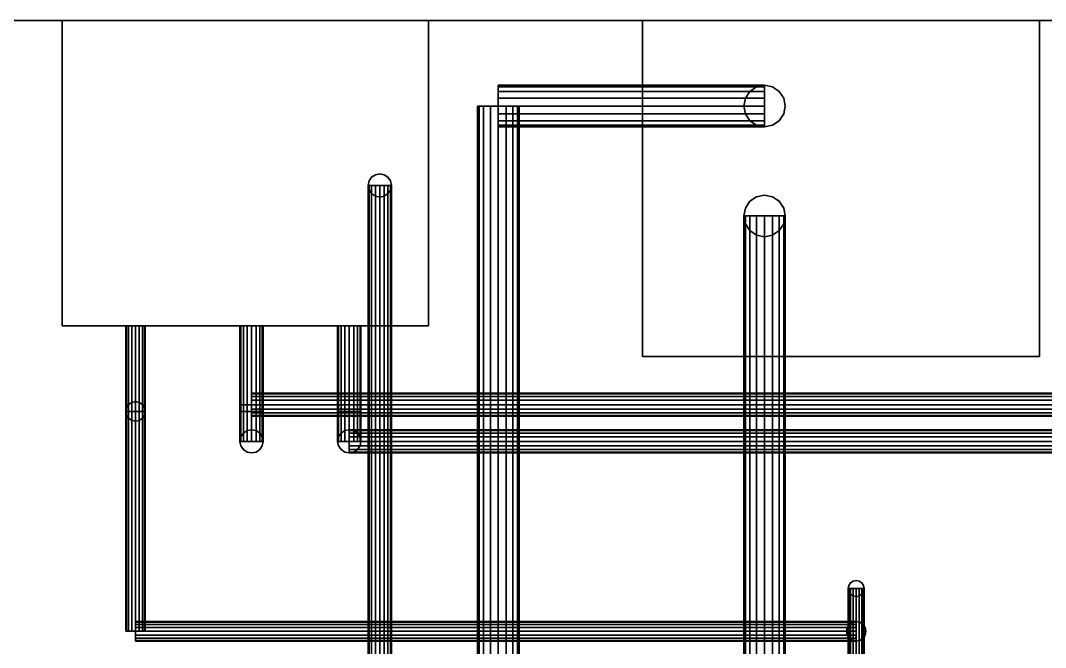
# Model space of a CAD drawing. Header units: millimetres. Extents: x 8500 to 19000, y -3980 to 3980.
# Drawn here: x 11632 to 13310, y 2954 to 3980 of the extents above; entities that cross this region are included whole.
import ezdxf

# ---------------------------------------------------------------- set-up
doc = ezdxf.new("R2010")
doc.units = ezdxf.units.MM
doc.layers.add('EQUIPMENT', color=7, linetype='Continuous')
doc.layers.add('FUEL', color=7, linetype='Continuous')

msp = doc.modelspace()

# ---------------------------------------------------------------- linework, layer by layer
at = {"layer": 'EQUIPMENT'}
for points in [[(8500, -3980, 880), (19000, -3980, 880), (19000, 3980, 880), (8500, 3980, 880)], [(8500, -3980, 900), (8500, 3980, 900), (19000, 3980, 900), (19000, -3980, 900)], [(8500, 3980, 880), (19000, 3980, 880), (19000, 3980, 900), (8500, 3980, 900)], [(11700, 3480, 900), (12300, 3480, 900), (12300, 3980, 900), (11700, 3980, 900)], [(11700, 3480, 2000), (11700, 3980, 2000), (12300, 3980, 2000), (12300, 3480, 2000)], [(11700, 3980, 900), (12300, 3980, 900), (12300, 3980, 2000), (11700, 3980, 2000)], [(11700, 3480, 900), (11700, 3980, 900), (11700, 3980, 2000), (11700, 3480, 2000)], [(12300, 3480, 900), (12300, 3480, 2000), (12300, 3980, 2000), (12300, 3980, 900)], [(12650, 3430, 900), (13300, 3430, 900), (13300, 3980, 900), (12650, 3980, 900)], [(12650, 3430, 1900), (12650, 3980, 1900), (13300, 3980, 1900), (13300, 3430, 1900)], [(12650, 3980, 900), (13300, 3980, 900), (13300, 3980, 1900), (12650, 3980, 1900)], [(12650, 3430, 900), (12650, 3980, 900), (12650, 3980, 1900), (12650, 3430, 1900)], [(13300, 3430, 900), (13300, 3430, 1900), (13300, 3980, 1900), (13300, 3980, 900)], [(11700, 3480, 900), (11700, 3480, 2000), (12300, 3480, 2000), (12300, 3480, 900)], [(12650, 3430, 900), (12650, 3430, 1900), (13300, 3430, 1900), (13300, 3430, 900)]]:
    msp.add_3dface(points, dxfattribs=at)
at = {"layer": 'FUEL'}
for points in [[(12850, 3874, 2700), (12850, 3871.4, 2713), (12414, 3871.4, 2713), (12414, 3874, 2700)], [(12850, 3871.4, 2687), (12850, 3874, 2700), (12414, 3874, 2700), (12414, 3871.4, 2687)], [(12850, 3871.4, 2713), (12850, 3864, 2724), (12414, 3864, 2724), (12414, 3871.4, 2713)], [(12850, 3864, 2676), (12850, 3871.4, 2687), (12414, 3871.4, 2687), (12414, 3864, 2676)], [(12850, 3864, 2724), (12850, 3853, 2731.4), (12414, 3853, 2731.4), (12414, 3864, 2724)], [(12850, 3853, 2668.6), (12850, 3864, 2676), (12414, 3864, 2676), (12414, 3853, 2668.6)], [(12826, 3864, 3400), (12818.6, 3853, 3400), (12818.6, 3853, 2700), (12826, 3864, 2700)], [(12837, 3871.4, 3400), (12826, 3864, 3400), (12826, 3864, 2700), (12837, 3871.4, 2700)], [(12850, 3874, 3400), (12837, 3871.4, 3400), (12837, 3871.4, 2700), (12850, 3874, 2700)], [(12863, 3871.4, 3400), (12850, 3874, 3400), (12850, 3874, 2700), (12863, 3871.4, 2700)], [(12874, 3864, 3400), (12863, 3871.4, 3400), (12863, 3871.4, 2700), (12874, 3864, 2700)], [(12881.4, 3853, 3400), (12874, 3864, 3400), (12874, 3864, 2700), (12881.4, 3853, 2700)], [(12850, 3853, 2731.4), (12850, 3840, 2734), (12414, 3840, 2734), (12414, 3853, 2731.4)], [(12850, 3840, 2666), (12850, 3853, 2668.6), (12414, 3853, 2668.6), (12414, 3840, 2666)], [(12818.6, 3853, 3400), (12816, 3840, 3400), (12816, 3840, 2700), (12818.6, 3853, 2700)], [(12884, 3840, 3400), (12881.4, 3853, 3400), (12881.4, 3853, 2700), (12884, 3840, 2700)], [(12382.6, 3840, 2713), (12380, 3840, 2700), (12380, -2250, 2700), (12382.6, -2250, 2713)], [(12380, 3840, 2700), (12382.6, 3840, 2687), (12382.6, -2250, 2687), (12380, -2250, 2700)], [(12390, 3840, 2724), (12382.6, 3840, 2713), (12382.6, -2250, 2713), (12390, -2250, 2724)], [(12382.6, 3840, 2687), (12390, 3840, 2676), (12390, -2250, 2676), (12382.6, -2250, 2687)], [(12401, 3840, 2731.4), (12390, 3840, 2724), (12390, -2250, 2724), (12401, -2250, 2731.4)], [(12390, 3840, 2676), (12401, 3840, 2668.6), (12401, -2250, 2668.6), (12390, -2250, 2676)], [(12414, 3840, 2734), (12401, 3840, 2731.4), (12401, -2250, 2731.4), (12414, -2250, 2734)], [(12401, 3840, 2668.6), (12414, 3840, 2666), (12414, -2250, 2666), (12401, -2250, 2668.6)], [(12850, 3840, 2734), (12850, 3827, 2731.4), (12414, 3827, 2731.4), (12414, 3840, 2734)], [(12850, 3827, 2668.6), (12850, 3840, 2666), (12414, 3840, 2666), (12414, 3827, 2668.6)], [(12427, 3840, 2731.4), (12414, 3840, 2734), (12414, -2250, 2734), (12427, -2250, 2731.4)], [(12414, 3840, 2666), (12427, 3840, 2668.6), (12427, -2250, 2668.6), (12414, -2250, 2666)], [(12850, 3827, 2731.4), (12850, 3816, 2724), (12414, 3816, 2724), (12414, 3827, 2731.4)], [(12850, 3816, 2676), (12850, 3827, 2668.6), (12414, 3827, 2668.6), (12414, 3816, 2676)], [(12438, 3840, 2724), (12427, 3840, 2731.4), (12427, -2250, 2731.4), (12438, -2250, 2724)], [(12427, 3840, 2668.6), (12438, 3840, 2676), (12438, -2250, 2676), (12427, -2250, 2668.6)], [(12445.4, 3840, 2713), (12438, 3840, 2724), (12438, -2250, 2724), (12445.4, -2250, 2713)], [(12438, 3840, 2676), (12445.4, 3840, 2687), (12445.4, -2250, 2687), (12438, -2250, 2676)], [(12448, 3840, 2700), (12445.4, 3840, 2713), (12445.4, -2250, 2713), (12448, -2250, 2700)], [(12445.4, 3840, 2687), (12448, 3840, 2700), (12448, -2250, 2700), (12445.4, -2250, 2687)], [(12816, 3840, 3400), (12818.6, 3827, 3400), (12818.6, 3827, 2700), (12816, 3840, 2700)], [(12818.6, 3827, 3400), (12826, 3816, 3400), (12826, 3816, 2700), (12818.6, 3827, 2700)], [(12874, 3816, 3400), (12881.4, 3827, 3400), (12881.4, 3827, 2700), (12874, 3816, 2700)], [(12881.4, 3827, 3400), (12884, 3840, 3400), (12884, 3840, 2700), (12881.4, 3827, 2700)], [(12850, 3816, 2724), (12850, 3808.6, 2713), (12414, 3808.6, 2713), (12414, 3816, 2724)], [(12850, 3808.6, 2687), (12850, 3816, 2676), (12414, 3816, 2676), (12414, 3808.6, 2687)], [(12826, 3816, 3400), (12837, 3808.6, 3400), (12837, 3808.6, 2700), (12826, 3816, 2700)], [(12863, 3808.6, 3400), (12874, 3816, 3400), (12874, 3816, 2700), (12863, 3808.6, 2700)], [(12850, 3808.6, 2713), (12850, 3806, 2700), (12414, 3806, 2700), (12414, 3808.6, 2713)], [(12850, 3806, 2700), (12850, 3808.6, 2687), (12414, 3808.6, 2687), (12414, 3806, 2700)], [(12837, 3808.6, 3400), (12850, 3806, 3400), (12850, 3806, 2700), (12837, 3808.6, 2700)], [(12850, 3806, 3400), (12863, 3808.6, 3400), (12863, 3808.6, 2700), (12850, 3806, 2700)], [(12212.7, 3727.6, 2000), (12206.6, 3723.4, 2000), (12206.6, 3723.4, 2140), (12212.7, 3727.6, 2140)], [(12212.7, 3727.6, 2140), (12206.6, 3723.4, 2140), (12206.6, 3723.4, 2681), (12212.7, 3727.6, 2681)], [(12220, 3729, 2000), (12212.7, 3727.6, 2000), (12212.7, 3727.6, 2140), (12220, 3729, 2140)], [(12220, 3729, 2140), (12212.7, 3727.6, 2140), (12212.7, 3727.6, 2681), (12220, 3729, 2681)], [(12227.3, 3727.6, 2000), (12220, 3729, 2000), (12220, 3729, 2140), (12227.3, 3727.6, 2140)], [(12227.3, 3727.6, 2140), (12220, 3729, 2140), (12220, 3729, 2681), (12227.3, 3727.6, 2681)], [(12233.4, 3723.4, 2000), (12227.3, 3727.6, 2000), (12227.3, 3727.6, 2140), (12233.4, 3723.4, 2140)], [(12233.4, 3723.4, 2140), (12227.3, 3727.6, 2140), (12227.3, 3727.6, 2681), (12233.4, 3723.4, 2681)], [(12202.4, 3717.3, 2000), (12201, 3710, 2000), (12201, 3710, 2140), (12202.4, 3717.3, 2140)], [(12202.4, 3717.3, 2140), (12201, 3710, 2140), (12201, 3710, 2681), (12202.4, 3717.3, 2681)], [(12201, 3710, 2000), (12202.4, 3702.7, 2000), (12202.4, 3702.7, 2140), (12201, 3710, 2140)], [(12201, 3710, 2140), (12202.4, 3702.7, 2140), (12202.4, 3702.7, 2681), (12201, 3710, 2681)], [(12202.4, 3710, 2688.3), (12201, 3710, 2681), (12201, -3170, 2681), (12202.4, -3170, 2688.3)], [(12201, 3710, 2681), (12202.4, 3710, 2673.7), (12202.4, -3170, 2673.7), (12201, -3170, 2681)], [(12206.6, 3723.4, 2000), (12202.4, 3717.3, 2000), (12202.4, 3717.3, 2140), (12206.6, 3723.4, 2140)], [(12206.6, 3723.4, 2140), (12202.4, 3717.3, 2140), (12202.4, 3717.3, 2681), (12206.6, 3723.4, 2681)], [(12206.6, 3710, 2694.4), (12202.4, 3710, 2688.3), (12202.4, -3170, 2688.3), (12206.6, -3170, 2694.4)], [(12202.4, 3710, 2673.7), (12206.6, 3710, 2667.6), (12206.6, -3170, 2667.6), (12202.4, -3170, 2673.7)], [(12212.7, 3710, 2698.6), (12206.6, 3710, 2694.4), (12206.6, -3170, 2694.4), (12212.7, -3170, 2698.6)], [(12206.6, 3710, 2667.6), (12212.7, 3710, 2663.4), (12212.7, -3170, 2663.4), (12206.6, -3170, 2667.6)], [(12220, 3710, 2700), (12212.7, 3710, 2698.6), (12212.7, -3170, 2698.6), (12220, -3170, 2700)], [(12212.7, 3710, 2663.4), (12220, 3710, 2662), (12220, -3170, 2662), (12212.7, -3170, 2663.4)], [(12227.3, 3710, 2698.6), (12220, 3710, 2700), (12220, -3170, 2700), (12227.3, -3170, 2698.6)], [(12220, 3710, 2662), (12227.3, 3710, 2663.4), (12227.3, -3170, 2663.4), (12220, -3170, 2662)], [(12233.4, 3710, 2694.4), (12227.3, 3710, 2698.6), (12227.3, -3170, 2698.6), (12233.4, -3170, 2694.4)], [(12227.3, 3710, 2663.4), (12233.4, 3710, 2667.6), (12233.4, -3170, 2667.6), (12227.3, -3170, 2663.4)], [(12237.6, 3717.3, 2000), (12233.4, 3723.4, 2000), (12233.4, 3723.4, 2140), (12237.6, 3717.3, 2140)], [(12237.6, 3717.3, 2140), (12233.4, 3723.4, 2140), (12233.4, 3723.4, 2681), (12237.6, 3717.3, 2681)], [(12237.6, 3710, 2688.3), (12233.4, 3710, 2694.4), (12233.4, -3170, 2694.4), (12237.6, -3170, 2688.3)], [(12233.4, 3710, 2667.6), (12237.6, 3710, 2673.7), (12237.6, -3170, 2673.7), (12233.4, -3170, 2667.6)], [(12239, 3710, 2000), (12237.6, 3717.3, 2000), (12237.6, 3717.3, 2140), (12239, 3710, 2140)], [(12239, 3710, 2140), (12237.6, 3717.3, 2140), (12237.6, 3717.3, 2681), (12239, 3710, 2681)], [(12237.6, 3702.7, 2000), (12239, 3710, 2000), (12239, 3710, 2140), (12237.6, 3702.7, 2140)], [(12237.6, 3702.7, 2140), (12239, 3710, 2140), (12239, 3710, 2681), (12237.6, 3702.7, 2681)], [(12239, 3710, 2681), (12237.6, 3710, 2688.3), (12237.6, -3170, 2688.3), (12239, -3170, 2681)], [(12237.6, 3710, 2673.7), (12239, 3710, 2681), (12239, -3170, 2681), (12237.6, -3170, 2673.7)], [(12202.4, 3702.7, 2000), (12206.6, 3696.6, 2000), (12206.6, 3696.6, 2140), (12202.4, 3702.7, 2140)], [(12202.4, 3702.7, 2140), (12206.6, 3696.6, 2140), (12206.6, 3696.6, 2681), (12202.4, 3702.7, 2681)], [(12206.6, 3696.6, 2000), (12212.7, 3692.4, 2000), (12212.7, 3692.4, 2140), (12206.6, 3696.6, 2140)], [(12206.6, 3696.6, 2140), (12212.7, 3692.4, 2140), (12212.7, 3692.4, 2681), (12206.6, 3696.6, 2681)], [(12212.7, 3692.4, 2000), (12220, 3691, 2000), (12220, 3691, 2140), (12212.7, 3692.4, 2140)], [(12212.7, 3692.4, 2140), (12220, 3691, 2140), (12220, 3691, 2681), (12212.7, 3692.4, 2681)], [(12220, 3691, 2000), (12227.3, 3692.4, 2000), (12227.3, 3692.4, 2140), (12220, 3691, 2140)], [(12220, 3691, 2140), (12227.3, 3692.4, 2140), (12227.3, 3692.4, 2681), (12220, 3691, 2681)], [(12227.3, 3692.4, 2000), (12233.4, 3696.6, 2000), (12233.4, 3696.6, 2140), (12227.3, 3692.4, 2140)], [(12227.3, 3692.4, 2140), (12233.4, 3696.6, 2140), (12233.4, 3696.6, 2681), (12227.3, 3692.4, 2681)], [(12233.4, 3696.6, 2000), (12237.6, 3702.7, 2000), (12237.6, 3702.7, 2140), (12233.4, 3696.6, 2140)], [(12233.4, 3696.6, 2140), (12237.6, 3702.7, 2140), (12237.6, 3702.7, 2681), (12233.4, 3696.6, 2681)], [(12850, 3694, 3400), (12837, 3691.4, 3400), (12837, 3691.4, 2700), (12850, 3694, 2700)], [(12863, 3691.4, 3400), (12850, 3694, 3400), (12850, 3694, 2700), (12863, 3691.4, 2700)], [(12826, 3684, 3400), (12818.6, 3673, 3400), (12818.6, 3673, 2700), (12826, 3684, 2700)], [(12837, 3691.4, 3400), (12826, 3684, 3400), (12826, 3684, 2700), (12837, 3691.4, 2700)], [(12874, 3684, 3400), (12863, 3691.4, 3400), (12863, 3691.4, 2700), (12874, 3684, 2700)], [(12881.4, 3673, 3400), (12874, 3684, 3400), (12874, 3684, 2700), (12881.4, 3673, 2700)], [(12818.6, 3673, 3400), (12816, 3660, 3400), (12816, 3660, 2700), (12818.6, 3673, 2700)], [(12816, 3660, 3400), (12818.6, 3647, 3400), (12818.6, 3647, 2700), (12816, 3660, 2700)], [(12818.6, 3660, 2713), (12816, 3660, 2700), (12816, 2424, 2700), (12818.6, 2424, 2713)], [(12816, 3660, 2700), (12818.6, 3660, 2687), (12818.6, 2424, 2687), (12816, 2424, 2700)], [(12826, 3660, 2724), (12818.6, 3660, 2713), (12818.6, 2424, 2713), (12826, 2424, 2724)], [(12818.6, 3660, 2687), (12826, 3660, 2676), (12826, 2424, 2676), (12818.6, 2424, 2687)], [(12837, 3660, 2731.4), (12826, 3660, 2724), (12826, 2424, 2724), (12837, 2424, 2731.4)], [(12826, 3660, 2676), (12837, 3660, 2668.6), (12837, 2424, 2668.6), (12826, 2424, 2676)], [(12850, 3660, 2734), (12837, 3660, 2731.4), (12837, 2424, 2731.4), (12850, 2424, 2734)], [(12837, 3660, 2668.6), (12850, 3660, 2666), (12850, 2424, 2666), (12837, 2424, 2668.6)], [(12863, 3660, 2731.4), (12850, 3660, 2734), (12850, 2424, 2734), (12863, 2424, 2731.4)], [(12850, 3660, 2666), (12863, 3660, 2668.6), (12863, 2424, 2668.6), (12850, 2424, 2666)], [(12874, 3660, 2724), (12863, 3660, 2731.4), (12863, 2424, 2731.4), (12874, 2424, 2724)], [(12863, 3660, 2668.6), (12874, 3660, 2676), (12874, 2424, 2676), (12863, 2424, 2668.6)], [(12881.4, 3660, 2713), (12874, 3660, 2724), (12874, 2424, 2724), (12881.4, 2424, 2713)], [(12874, 3660, 2676), (12881.4, 3660, 2687), (12881.4, 2424, 2687), (12874, 2424, 2676)], [(12884, 3660, 3400), (12881.4, 3673, 3400), (12881.4, 3673, 2700), (12884, 3660, 2700)], [(12881.4, 3647, 3400), (12884, 3660, 3400), (12884, 3660, 2700), (12881.4, 3647, 2700)], [(12884, 3660, 2700), (12881.4, 3660, 2713), (12881.4, 2424, 2713), (12884, 2424, 2700)], [(12881.4, 3660, 2687), (12884, 3660, 2700), (12884, 2424, 2700), (12881.4, 2424, 2687)], [(12818.6, 3647, 3400), (12826, 3636, 3400), (12826, 3636, 2700), (12818.6, 3647, 2700)], [(12874, 3636, 3400), (12881.4, 3647, 3400), (12881.4, 3647, 2700), (12874, 3636, 2700)], [(12826, 3636, 3400), (12837, 3628.6, 3400), (12837, 3628.6, 2700), (12826, 3636, 2700)], [(12837, 3628.6, 3400), (12850, 3626, 3400), (12850, 3626, 2700), (12837, 3628.6, 2700)], [(12850, 3626, 3400), (12863, 3628.6, 3400), (12863, 3628.6, 2700), (12850, 3626, 2700)], [(12863, 3628.6, 3400), (12874, 3636, 3400), (12874, 3636, 2700), (12863, 3628.6, 2700)], [(11805.2, 3480, 1206.1), (11804, 3480, 1200), (11804, 3340, 1200), (11805.2, 3340, 1206.1)], [(11804, 3480, 1200), (11805.2, 3480, 1193.9), (11805.2, 3340, 1193.9), (11804, 3340, 1200)], [(11808.7, 3480, 1211.3), (11805.2, 3480, 1206.1), (11805.2, 3340, 1206.1), (11808.7, 3340, 1211.3)], [(11805.2, 3480, 1193.9), (11808.7, 3480, 1188.7), (11808.7, 3340, 1188.7), (11805.2, 3340, 1193.9)], [(11813.9, 3480, 1214.8), (11808.7, 3480, 1211.3), (11808.7, 3340, 1211.3), (11813.9, 3340, 1214.8)], [(11808.7, 3480, 1188.7), (11813.9, 3480, 1185.2), (11813.9, 3340, 1185.2), (11808.7, 3340, 1188.7)], [(11820, 3480, 1216), (11813.9, 3480, 1214.8), (11813.9, 3340, 1214.8), (11820, 3340, 1216)], [(11813.9, 3480, 1185.2), (11820, 3480, 1184), (11820, 3340, 1184), (11813.9, 3340, 1185.2)], [(11826.1, 3480, 1214.8), (11820, 3480, 1216), (11820, 3340, 1216), (11826.1, 3340, 1214.8)], [(11820, 3480, 1184), (11826.1, 3480, 1185.2), (11826.1, 3340, 1185.2), (11820, 3340, 1184)], [(11831.3, 3480, 1211.3), (11826.1, 3480, 1214.8), (11826.1, 3340, 1214.8), (11831.3, 3340, 1211.3)], [(11826.1, 3480, 1185.2), (11831.3, 3480, 1188.7), (11831.3, 3340, 1188.7), (11826.1, 3340, 1185.2)], [(11834.8, 3480, 1206.1), (11831.3, 3480, 1211.3), (11831.3, 3340, 1211.3), (11834.8, 3340, 1206.1)], [(11831.3, 3480, 1188.7), (11834.8, 3480, 1193.9), (11834.8, 3340, 1193.9), (11831.3, 3340, 1188.7)], [(11836, 3480, 1200), (11834.8, 3480, 1206.1), (11834.8, 3340, 1206.1), (11836, 3340, 1200)], [(11834.8, 3480, 1193.9), (11836, 3480, 1200), (11836, 3340, 1200), (11834.8, 3340, 1193.9)], [(11992.4, 3340, 1707.3), (11991, 3340, 1700), (11991, 3480, 1700), (11992.4, 3480, 1707.3)], [(11991, 3340, 1700), (11992.4, 3340, 1692.7), (11992.4, 3480, 1692.7), (11991, 3480, 1700)], [(11996.6, 3340, 1713.4), (11992.4, 3340, 1707.3), (11992.4, 3480, 1707.3), (11996.6, 3480, 1713.4)], [(11992.4, 3340, 1692.7), (11996.6, 3340, 1686.6), (11996.6, 3480, 1686.6), (11992.4, 3480, 1692.7)], [(12002.7, 3340, 1717.6), (11996.6, 3340, 1713.4), (11996.6, 3480, 1713.4), (12002.7, 3480, 1717.6)], [(11996.6, 3340, 1686.6), (12002.7, 3340, 1682.4), (12002.7, 3480, 1682.4), (11996.6, 3480, 1686.6)], [(12010, 3340, 1719), (12002.7, 3340, 1717.6), (12002.7, 3480, 1717.6), (12010, 3480, 1719)], [(12002.7, 3340, 1682.4), (12010, 3340, 1681), (12010, 3480, 1681), (12002.7, 3480, 1682.4)], [(12017.3, 3340, 1717.6), (12010, 3340, 1719), (12010, 3480, 1719), (12017.3, 3480, 1717.6)], [(12010, 3340, 1681), (12017.3, 3340, 1682.4), (12017.3, 3480, 1682.4), (12010, 3480, 1681)], [(12023.4, 3340, 1713.4), (12017.3, 3340, 1717.6), (12017.3, 3480, 1717.6), (12023.4, 3480, 1713.4)], [(12017.3, 3340, 1682.4), (12023.4, 3340, 1686.6), (12023.4, 3480, 1686.6), (12017.3, 3480, 1682.4)], [(12027.6, 3340, 1707.3), (12023.4, 3340, 1713.4), (12023.4, 3480, 1713.4), (12027.6, 3480, 1707.3)], [(12023.4, 3340, 1686.6), (12027.6, 3340, 1692.7), (12027.6, 3480, 1692.7), (12023.4, 3480, 1686.6)], [(12029, 3340, 1700), (12027.6, 3340, 1707.3), (12027.6, 3480, 1707.3), (12029, 3480, 1700)], [(12027.6, 3340, 1692.7), (12029, 3340, 1700), (12029, 3480, 1700), (12027.6, 3480, 1692.7)], [(12152.4, 3340, 1707.3), (12151, 3340, 1700), (12151, 3480, 1700), (12152.4, 3480, 1707.3)], [(12151, 3340, 1700), (12152.4, 3340, 1692.7), (12152.4, 3480, 1692.7), (12151, 3480, 1700)], [(12156.6, 3340, 1713.4), (12152.4, 3340, 1707.3), (12152.4, 3480, 1707.3), (12156.6, 3480, 1713.4)], [(12152.4, 3340, 1692.7), (12156.6, 3340, 1686.6), (12156.6, 3480, 1686.6), (12152.4, 3480, 1692.7)], [(12162.7, 3340, 1717.6), (12156.6, 3340, 1713.4), (12156.6, 3480, 1713.4), (12162.7, 3480, 1717.6)], [(12156.6, 3340, 1686.6), (12162.7, 3340, 1682.4), (12162.7, 3480, 1682.4), (12156.6, 3480, 1686.6)], [(12170, 3340, 1719), (12162.7, 3340, 1717.6), (12162.7, 3480, 1717.6), (12170, 3480, 1719)], [(12162.7, 3340, 1682.4), (12170, 3340, 1681), (12170, 3480, 1681), (12162.7, 3480, 1682.4)], [(12177.3, 3340, 1717.6), (12170, 3340, 1719), (12170, 3480, 1719), (12177.3, 3480, 1717.6)], [(12170, 3340, 1681), (12177.3, 3340, 1682.4), (12177.3, 3480, 1682.4), (12170, 3480, 1681)], [(12183.4, 3340, 1713.4), (12177.3, 3340, 1717.6), (12177.3, 3480, 1717.6), (12183.4, 3480, 1713.4)], [(12177.3, 3340, 1682.4), (12183.4, 3340, 1686.6), (12183.4, 3480, 1686.6), (12177.3, 3480, 1682.4)], [(12187.6, 3340, 1707.3), (12183.4, 3340, 1713.4), (12183.4, 3480, 1713.4), (12187.6, 3480, 1707.3)], [(12183.4, 3340, 1686.6), (12187.6, 3340, 1692.7), (12187.6, 3480, 1692.7), (12183.4, 3480, 1686.6)], [(12189, 3340, 1700), (12187.6, 3340, 1707.3), (12187.6, 3480, 1707.3), (12189, 3480, 1700)], [(12187.6, 3340, 1692.7), (12189, 3340, 1700), (12189, 3480, 1700), (12187.6, 3480, 1692.7)], [(13971, 3370, 2481), (13971, 3368.6, 2488.3), (12010, 3368.6, 2488.3), (12010, 3370, 2481)], [(13971, 3368.6, 2473.7), (13971, 3370, 2481), (12010, 3370, 2481), (12010, 3368.6, 2473.7)], [(13971, 3368.6, 2488.3), (13971, 3364.4, 2494.4), (12010, 3364.4, 2494.4), (12010, 3368.6, 2488.3)], [(13971, 3364.4, 2467.6), (13971, 3368.6, 2473.7), (12010, 3368.6, 2473.7), (12010, 3364.4, 2467.6)], [(13971, 3364.4, 2494.4), (13971, 3358.3, 2498.6), (12010, 3358.3, 2498.6), (12010, 3364.4, 2494.4)], [(13971, 3358.3, 2463.4), (13971, 3364.4, 2467.6), (12010, 3364.4, 2467.6), (12010, 3358.3, 2463.4)], [(13971, 3358.3, 2498.6), (13971, 3351, 2500), (12010, 3351, 2500), (12010, 3358.3, 2498.6)], [(13971, 3351, 2462), (13971, 3358.3, 2463.4), (12010, 3358.3, 2463.4), (12010, 3351, 2462)], [(11805.2, 3346.1, 1200), (11804, 3340, 1200), (11804, 3340, 1100), (11805.2, 3346.1, 1100)], [(11804, 3340, 1200), (11805.2, 3333.9, 1200), (11805.2, 3333.9, 1100), (11804, 3340, 1100)], [(11805.2, 3340, 1106.1), (11804, 3340, 1100), (11804, 2980, 1100), (11805.2, 2980, 1106.1)], [(11804, 3340, 1100), (11805.2, 3340, 1093.9), (11805.2, 2980, 1093.9), (11804, 2980, 1100)], [(11808.7, 3351.3, 1200), (11805.2, 3346.1, 1200), (11805.2, 3346.1, 1100), (11808.7, 3351.3, 1100)], [(11808.7, 3340, 1111.3), (11805.2, 3340, 1106.1), (11805.2, 2980, 1106.1), (11808.7, 2980, 1111.3)], [(11805.2, 3340, 1093.9), (11808.7, 3340, 1088.7), (11808.7, 2980, 1088.7), (11805.2, 2980, 1093.9)], [(11813.9, 3354.8, 1200), (11808.7, 3351.3, 1200), (11808.7, 3351.3, 1100), (11813.9, 3354.8, 1100)], [(11813.9, 3340, 1114.8), (11808.7, 3340, 1111.3), (11808.7, 2980, 1111.3), (11813.9, 2980, 1114.8)], [(11808.7, 3340, 1088.7), (11813.9, 3340, 1085.2), (11813.9, 2980, 1085.2), (11808.7, 2980, 1088.7)], [(11820, 3356, 1200), (11813.9, 3354.8, 1200), (11813.9, 3354.8, 1100), (11820, 3356, 1100)], [(11820, 3340, 1116), (11813.9, 3340, 1114.8), (11813.9, 2980, 1114.8), (11820, 2980, 1116)], [(11813.9, 3340, 1085.2), (11820, 3340, 1084), (11820, 2980, 1084), (11813.9, 2980, 1085.2)], [(11826.1, 3354.8, 1200), (11820, 3356, 1200), (11820, 3356, 1100), (11826.1, 3354.8, 1100)], [(11826.1, 3340, 1114.8), (11820, 3340, 1116), (11820, 2980, 1116), (11826.1, 2980, 1114.8)], [(11820, 3340, 1084), (11826.1, 3340, 1085.2), (11826.1, 2980, 1085.2), (11820, 2980, 1084)], [(11831.3, 3351.3, 1200), (11826.1, 3354.8, 1200), (11826.1, 3354.8, 1100), (11831.3, 3351.3, 1100)], [(11831.3, 3340, 1111.3), (11826.1, 3340, 1114.8), (11826.1, 2980, 1114.8), (11831.3, 2980, 1111.3)], [(11826.1, 3340, 1085.2), (11831.3, 3340, 1088.7), (11831.3, 2980, 1088.7), (11826.1, 2980, 1085.2)], [(11834.8, 3346.1, 1200), (11831.3, 3351.3, 1200), (11831.3, 3351.3, 1100), (11834.8, 3346.1, 1100)], [(11834.8, 3340, 1106.1), (11831.3, 3340, 1111.3), (11831.3, 2980, 1111.3), (11834.8, 2980, 1106.1)], [(11831.3, 3340, 1088.7), (11834.8, 3340, 1093.9), (11834.8, 2980, 1093.9), (11831.3, 2980, 1088.7)], [(11836, 3340, 1200), (11834.8, 3346.1, 1200), (11834.8, 3346.1, 1100), (11836, 3340, 1100)], [(11834.8, 3333.9, 1200), (11836, 3340, 1200), (11836, 3340, 1100), (11834.8, 3333.9, 1100)], [(11836, 3340, 1100), (11834.8, 3340, 1106.1), (11834.8, 2980, 1106.1), (11836, 2980, 1100)], [(11834.8, 3340, 1093.9), (11836, 3340, 1100), (11836, 2980, 1100), (11834.8, 2980, 1093.9)], [(11992.4, 3351, 2488.3), (11991, 3351, 2481), (11991, 3291, 2481), (11992.4, 3291, 2488.3)], [(11991, 3351, 2481), (11992.4, 3351, 2473.7), (11992.4, 3291, 2473.7), (11991, 3291, 2481)], [(11992.4, 3291, 1707.3), (11991, 3291, 1700), (11991, 3340, 1700), (11992.4, 3340, 1707.3)], [(11991, 3291, 1700), (11992.4, 3291, 1692.7), (11992.4, 3340, 1692.7), (11991, 3340, 1700)], [(11996.6, 3351, 2494.4), (11992.4, 3351, 2488.3), (11992.4, 3291, 2488.3), (11996.6, 3291, 2494.4)], [(11992.4, 3351, 2473.7), (11996.6, 3351, 2467.6), (11996.6, 3291, 2467.6), (11992.4, 3291, 2473.7)], [(11996.6, 3291, 1713.4), (11992.4, 3291, 1707.3), (11992.4, 3340, 1707.3), (11996.6, 3340, 1713.4)], [(11992.4, 3291, 1692.7), (11996.6, 3291, 1686.6), (11996.6, 3340, 1686.6), (11992.4, 3340, 1692.7)], [(12002.7, 3351, 2498.6), (11996.6, 3351, 2494.4), (11996.6, 3291, 2494.4), (12002.7, 3291, 2498.6)], [(11996.6, 3351, 2467.6), (12002.7, 3351, 2463.4), (12002.7, 3291, 2463.4), (11996.6, 3291, 2467.6)], [(12002.7, 3291, 1717.6), (11996.6, 3291, 1713.4), (11996.6, 3340, 1713.4), (12002.7, 3340, 1717.6)], [(11996.6, 3291, 1686.6), (12002.7, 3291, 1682.4), (12002.7, 3340, 1682.4), (11996.6, 3340, 1686.6)], [(12010, 3351, 2500), (12002.7, 3351, 2498.6), (12002.7, 3291, 2498.6), (12010, 3291, 2500)], [(12002.7, 3351, 2463.4), (12010, 3351, 2462), (12010, 3291, 2462), (12002.7, 3291, 2463.4)], [(12010, 3291, 1719), (12002.7, 3291, 1717.6), (12002.7, 3340, 1717.6), (12010, 3340, 1719)], [(12002.7, 3291, 1682.4), (12010, 3291, 1681), (12010, 3340, 1681), (12002.7, 3340, 1682.4)], [(13971, 3351, 2500), (13971, 3343.7, 2498.6), (12010, 3343.7, 2498.6), (12010, 3351, 2500)], [(13971, 3343.7, 2463.4), (13971, 3351, 2462), (12010, 3351, 2462), (12010, 3343.7, 2463.4)], [(12017.3, 3351, 2498.6), (12010, 3351, 2500), (12010, 3291, 2500), (12017.3, 3291, 2498.6)], [(12010, 3351, 2462), (12017.3, 3351, 2463.4), (12017.3, 3291, 2463.4), (12010, 3291, 2462)], [(13971, 3343.7, 2498.6), (13971, 3337.6, 2494.4), (12010, 3337.6, 2494.4), (12010, 3343.7, 2498.6)], [(13971, 3337.6, 2467.6), (13971, 3343.7, 2463.4), (12010, 3343.7, 2463.4), (12010, 3337.6, 2467.6)], [(12017.3, 3291, 1717.6), (12010, 3291, 1719), (12010, 3340, 1719), (12017.3, 3340, 1717.6)], [(12010, 3291, 1681), (12017.3, 3291, 1682.4), (12017.3, 3340, 1682.4), (12010, 3340, 1681)], [(12023.4, 3351, 2494.4), (12017.3, 3351, 2498.6), (12017.3, 3291, 2498.6), (12023.4, 3291, 2494.4)], [(12017.3, 3351, 2463.4), (12023.4, 3351, 2467.6), (12023.4, 3291, 2467.6), (12017.3, 3291, 2463.4)], [(12023.4, 3291, 1713.4), (12017.3, 3291, 1717.6), (12017.3, 3340, 1717.6), (12023.4, 3340, 1713.4)], [(12017.3, 3291, 1682.4), (12023.4, 3291, 1686.6), (12023.4, 3340, 1686.6), (12017.3, 3340, 1682.4)], [(12027.6, 3351, 2488.3), (12023.4, 3351, 2494.4), (12023.4, 3291, 2494.4), (12027.6, 3291, 2488.3)], [(12023.4, 3351, 2467.6), (12027.6, 3351, 2473.7), (12027.6, 3291, 2473.7), (12023.4, 3291, 2467.6)], [(12027.6, 3291, 1707.3), (12023.4, 3291, 1713.4), (12023.4, 3340, 1713.4), (12027.6, 3340, 1707.3)], [(12023.4, 3291, 1686.6), (12027.6, 3291, 1692.7), (12027.6, 3340, 1692.7), (12023.4, 3340, 1686.6)], [(12029, 3351, 2481), (12027.6, 3351, 2488.3), (12027.6, 3291, 2488.3), (12029, 3291, 2481)], [(12027.6, 3351, 2473.7), (12029, 3351, 2481), (12029, 3291, 2481), (12027.6, 3291, 2473.7)], [(12029, 3291, 1700), (12027.6, 3291, 1707.3), (12027.6, 3340, 1707.3), (12029, 3340, 1700)], [(12027.6, 3291, 1692.7), (12029, 3291, 1700), (12029, 3340, 1700), (12027.6, 3340, 1692.7)], [(12152.4, 3291, 1707.3), (12151, 3291, 1700), (12151, 3340, 1700), (12152.4, 3340, 1707.3)], [(12151, 3291, 1700), (12152.4, 3291, 1692.7), (12152.4, 3340, 1692.7), (12151, 3340, 1700)], [(12156.6, 3291, 1713.4), (12152.4, 3291, 1707.3), (12152.4, 3340, 1707.3), (12156.6, 3340, 1713.4)], [(12152.4, 3291, 1692.7), (12156.6, 3291, 1686.6), (12156.6, 3340, 1686.6), (12152.4, 3340, 1692.7)], [(12162.7, 3291, 1717.6), (12156.6, 3291, 1713.4), (12156.6, 3340, 1713.4), (12162.7, 3340, 1717.6)], [(12156.6, 3291, 1686.6), (12162.7, 3291, 1682.4), (12162.7, 3340, 1682.4), (12156.6, 3340, 1686.6)], [(12170, 3291, 1719), (12162.7, 3291, 1717.6), (12162.7, 3340, 1717.6), (12170, 3340, 1719)], [(12162.7, 3291, 1682.4), (12170, 3291, 1681), (12170, 3340, 1681), (12162.7, 3340, 1682.4)], [(12177.3, 3291, 1717.6), (12170, 3291, 1719), (12170, 3340, 1719), (12177.3, 3340, 1717.6)], [(12170, 3291, 1681), (12177.3, 3291, 1682.4), (12177.3, 3340, 1682.4), (12170, 3340, 1681)], [(12183.4, 3291, 1713.4), (12177.3, 3291, 1717.6), (12177.3, 3340, 1717.6), (12183.4, 3340, 1713.4)], [(12177.3, 3291, 1682.4), (12183.4, 3291, 1686.6), (12183.4, 3340, 1686.6), (12177.3, 3340, 1682.4)], [(12187.6, 3291, 1707.3), (12183.4, 3291, 1713.4), (12183.4, 3340, 1713.4), (12187.6, 3340, 1707.3)], [(12183.4, 3291, 1686.6), (12187.6, 3291, 1692.7), (12187.6, 3340, 1692.7), (12183.4, 3340, 1686.6)], [(12189, 3291, 1700), (12187.6, 3291, 1707.3), (12187.6, 3340, 1707.3), (12189, 3340, 1700)], [(12187.6, 3291, 1692.7), (12189, 3291, 1700), (12189, 3340, 1700), (12187.6, 3340, 1692.7)], [(11805.2, 3333.9, 1200), (11808.7, 3328.7, 1200), (11808.7, 3328.7, 1100), (11805.2, 3333.9, 1100)], [(11808.7, 3328.7, 1200), (11813.9, 3325.2, 1200), (11813.9, 3325.2, 1100), (11808.7, 3328.7, 1100)], [(11813.9, 3325.2, 1200), (11820, 3324, 1200), (11820, 3324, 1100), (11813.9, 3325.2, 1100)], [(11820, 3324, 1200), (11826.1, 3325.2, 1200), (11826.1, 3325.2, 1100), (11820, 3324, 1100)], [(11826.1, 3325.2, 1200), (11831.3, 3328.7, 1200), (11831.3, 3328.7, 1100), (11826.1, 3325.2, 1100)], [(11831.3, 3328.7, 1200), (11834.8, 3333.9, 1200), (11834.8, 3333.9, 1100), (11831.3, 3328.7, 1100)], [(13971, 3337.6, 2494.4), (13971, 3333.4, 2488.3), (12010, 3333.4, 2488.3), (12010, 3337.6, 2494.4)], [(13971, 3333.4, 2473.7), (13971, 3337.6, 2467.6), (12010, 3337.6, 2467.6), (12010, 3333.4, 2473.7)], [(13971, 3333.4, 2488.3), (13971, 3332, 2481), (12010, 3332, 2481), (12010, 3333.4, 2488.3)], [(13971, 3332, 2481), (13971, 3333.4, 2473.7), (12010, 3333.4, 2473.7), (12010, 3332, 2481)], [(12002.7, 3308.6, 2481), (11996.6, 3304.4, 2481), (11996.6, 3304.4, 1700), (12002.7, 3308.6, 1700)], [(12010, 3310, 2481), (12002.7, 3308.6, 2481), (12002.7, 3308.6, 1700), (12010, 3310, 1700)], [(12017.3, 3308.6, 2481), (12010, 3310, 2481), (12010, 3310, 1700), (12017.3, 3308.6, 1700)], [(12023.4, 3304.4, 2481), (12017.3, 3308.6, 2481), (12017.3, 3308.6, 1700), (12023.4, 3304.4, 1700)], [(12162.7, 3308.6, 2531), (12156.6, 3304.4, 2531), (12156.6, 3304.4, 1700), (12162.7, 3308.6, 1700)], [(12170, 3310, 2531), (12162.7, 3308.6, 2531), (12162.7, 3308.6, 1700), (12170, 3310, 1700)], [(13971, 3310, 2531), (13971, 3308.6, 2538.3), (12170, 3308.6, 2538.3), (12170, 3310, 2531)], [(13971, 3308.6, 2523.7), (13971, 3310, 2531), (12170, 3310, 2531), (12170, 3308.6, 2523.7)], [(12177.3, 3308.6, 2531), (12170, 3310, 2531), (12170, 3310, 1700), (12177.3, 3308.6, 1700)], [(13971, 3308.6, 2538.3), (13971, 3304.4, 2544.4), (12170, 3304.4, 2544.4), (12170, 3308.6, 2538.3)], [(13971, 3304.4, 2517.6), (13971, 3308.6, 2523.7), (12170, 3308.6, 2523.7), (12170, 3304.4, 2517.6)], [(12183.4, 3304.4, 2531), (12177.3, 3308.6, 2531), (12177.3, 3308.6, 1700), (12183.4, 3304.4, 1700)], [(11992.4, 3298.3, 2481), (11991, 3291, 2481), (11991, 3291, 1700), (11992.4, 3298.3, 1700)], [(11991, 3291, 2481), (11992.4, 3283.7, 2481), (11992.4, 3283.7, 1700), (11991, 3291, 1700)], [(11996.6, 3304.4, 2481), (11992.4, 3298.3, 2481), (11992.4, 3298.3, 1700), (11996.6, 3304.4, 1700)], [(12027.6, 3298.3, 2481), (12023.4, 3304.4, 2481), (12023.4, 3304.4, 1700), (12027.6, 3298.3, 1700)], [(12029, 3291, 2481), (12027.6, 3298.3, 2481), (12027.6, 3298.3, 1700), (12029, 3291, 1700)], [(12027.6, 3283.7, 2481), (12029, 3291, 2481), (12029, 3291, 1700), (12027.6, 3283.7, 1700)], [(12152.4, 3298.3, 2531), (12151, 3291, 2531), (12151, 3291, 1700), (12152.4, 3298.3, 1700)], [(12151, 3291, 2531), (12152.4, 3283.7, 2531), (12152.4, 3283.7, 1700), (12151, 3291, 1700)], [(12156.6, 3304.4, 2531), (12152.4, 3298.3, 2531), (12152.4, 3298.3, 1700), (12156.6, 3304.4, 1700)], [(13971, 3304.4, 2544.4), (13971, 3298.3, 2548.6), (12170, 3298.3, 2548.6), (12170, 3304.4, 2544.4)], [(13971, 3298.3, 2513.4), (13971, 3304.4, 2517.6), (12170, 3304.4, 2517.6), (12170, 3298.3, 2513.4)], [(13971, 3298.3, 2548.6), (13971, 3291, 2550), (12170, 3291, 2550), (12170, 3298.3, 2548.6)], [(13971, 3291, 2512), (13971, 3298.3, 2513.4), (12170, 3298.3, 2513.4), (12170, 3291, 2512)], [(13971, 3291, 2550), (13971, 3283.7, 2548.6), (12170, 3283.7, 2548.6), (12170, 3291, 2550)], [(13971, 3283.7, 2513.4), (13971, 3291, 2512), (12170, 3291, 2512), (12170, 3283.7, 2513.4)], [(12187.6, 3298.3, 2531), (12183.4, 3304.4, 2531), (12183.4, 3304.4, 1700), (12187.6, 3298.3, 1700)], [(12189, 3291, 2531), (12187.6, 3298.3, 2531), (12187.6, 3298.3, 1700), (12189, 3291, 1700)], [(12187.6, 3283.7, 2531), (12189, 3291, 2531), (12189, 3291, 1700), (12187.6, 3283.7, 1700)], [(11992.4, 3283.7, 2481), (11996.6, 3277.6, 2481), (11996.6, 3277.6, 1700), (11992.4, 3283.7, 1700)], [(11996.6, 3277.6, 2481), (12002.7, 3273.4, 2481), (12002.7, 3273.4, 1700), (11996.6, 3277.6, 1700)], [(12002.7, 3273.4, 2481), (12010, 3272, 2481), (12010, 3272, 1700), (12002.7, 3273.4, 1700)], [(12010, 3272, 2481), (12017.3, 3273.4, 2481), (12017.3, 3273.4, 1700), (12010, 3272, 1700)], [(12017.3, 3273.4, 2481), (12023.4, 3277.6, 2481), (12023.4, 3277.6, 1700), (12017.3, 3273.4, 1700)], [(12023.4, 3277.6, 2481), (12027.6, 3283.7, 2481), (12027.6, 3283.7, 1700), (12023.4, 3277.6, 1700)], [(12152.4, 3283.7, 2531), (12156.6, 3277.6, 2531), (12156.6, 3277.6, 1700), (12152.4, 3283.7, 1700)], [(12156.6, 3277.6, 2531), (12162.7, 3273.4, 2531), (12162.7, 3273.4, 1700), (12156.6, 3277.6, 1700)], [(12162.7, 3273.4, 2531), (12170, 3272, 2531), (12170, 3272, 1700), (12162.7, 3273.4, 1700)], [(13971, 3283.7, 2548.6), (13971, 3277.6, 2544.4), (12170, 3277.6, 2544.4), (12170, 3283.7, 2548.6)], [(13971, 3277.6, 2517.6), (13971, 3283.7, 2513.4), (12170, 3283.7, 2513.4), (12170, 3277.6, 2517.6)], [(13971, 3277.6, 2544.4), (13971, 3273.4, 2538.3), (12170, 3273.4, 2538.3), (12170, 3277.6, 2544.4)], [(13971, 3273.4, 2523.7), (13971, 3277.6, 2517.6), (12170, 3277.6, 2517.6), (12170, 3273.4, 2523.7)], [(13971, 3273.4, 2538.3), (13971, 3272, 2531), (12170, 3272, 2531), (12170, 3273.4, 2538.3)], [(13971, 3272, 2531), (13971, 3273.4, 2523.7), (12170, 3273.4, 2523.7), (12170, 3272, 2531)], [(12170, 3272, 2531), (12177.3, 3273.4, 2531), (12177.3, 3273.4, 1700), (12170, 3272, 1700)], [(12177.3, 3273.4, 2531), (12183.4, 3277.6, 2531), (12183.4, 3277.6, 1700), (12177.3, 3273.4, 1700)], [(12183.4, 3277.6, 2531), (12187.6, 3283.7, 2531), (12187.6, 3283.7, 1700), (12183.4, 3277.6, 1700)], [(12988, 3055, 2700), (12987, 3050, 2700), (12987, 3050, 2520), (12988, 3055, 2520)], [(12988, 3055, 2520), (12987, 3050, 2520), (12987, 3050, 2400), (12988, 3055, 2400)], [(12990.8, 3059.2, 2700), (12988, 3055, 2700), (12988, 3055, 2520), (12990.8, 3059.2, 2520)], [(12990.8, 3059.2, 2520), (12988, 3055, 2520), (12988, 3055, 2400), (12990.8, 3059.2, 2400)], [(12995, 3062, 2700), (12990.8, 3059.2, 2700), (12990.8, 3059.2, 2520), (12995, 3062, 2520)], [(12995, 3062, 2520), (12990.8, 3059.2, 2520), (12990.8, 3059.2, 2400), (12995, 3062, 2400)], [(13000, 3063, 2700), (12995, 3062, 2700), (12995, 3062, 2520), (13000, 3063, 2520)], [(13000, 3063, 2520), (12995, 3062, 2520), (12995, 3062, 2400), (13000, 3063, 2400)], [(13005, 3062, 2700), (13000, 3063, 2700), (13000, 3063, 2520), (13005, 3062, 2520)], [(13005, 3062, 2520), (13000, 3063, 2520), (13000, 3063, 2400), (13005, 3062, 2400)], [(13009.2, 3059.2, 2700), (13005, 3062, 2700), (13005, 3062, 2520), (13009.2, 3059.2, 2520)], [(13009.2, 3059.2, 2520), (13005, 3062, 2520), (13005, 3062, 2400), (13009.2, 3059.2, 2400)], [(13012, 3055, 2700), (13009.2, 3059.2, 2700), (13009.2, 3059.2, 2520), (13012, 3055, 2520)], [(13012, 3055, 2520), (13009.2, 3059.2, 2520), (13009.2, 3059.2, 2400), (13012, 3055, 2400)], [(13013, 3050, 2700), (13012, 3055, 2700), (13012, 3055, 2520), (13013, 3050, 2520)], [(13013, 3050, 2520), (13012, 3055, 2520), (13012, 3055, 2400), (13013, 3050, 2400)], [(12988, -655, 2705), (12987, -655, 2700), (12987, 3050, 2700), (12988, 3050, 2705)], [(12987, -655, 2700), (12988, -655, 2695), (12988, 3050, 2695), (12987, 3050, 2700)], [(12987, 3050, 2700), (12988, 3045, 2700), (12988, 3045, 2520), (12987, 3050, 2520)], [(12987, 3050, 2520), (12988, 3045, 2520), (12988, 3045, 2400), (12987, 3050, 2400)], [(12990.8, -655, 2709.2), (12988, -655, 2705), (12988, 3050, 2705), (12990.8, 3050, 2709.2)], [(12988, -655, 2695), (12990.8, -655, 2690.8), (12990.8, 3050, 2690.8), (12988, 3050, 2695)], [(12988, 3045, 2700), (12990.8, 3040.8, 2700), (12990.8, 3040.8, 2520), (12988, 3045, 2520)], [(12988, 3045, 2520), (12990.8, 3040.8, 2520), (12990.8, 3040.8, 2400), (12988, 3045, 2400)], [(12995, -655, 2712), (12990.8, -655, 2709.2), (12990.8, 3050, 2709.2), (12995, 3050, 2712)], [(12990.8, -655, 2690.8), (12995, -655, 2688), (12995, 3050, 2688), (12990.8, 3050, 2690.8)], [(12990.8, 3040.8, 2700), (12995, 3038, 2700), (12995, 3038, 2520), (12990.8, 3040.8, 2520)], [(12990.8, 3040.8, 2520), (12995, 3038, 2520), (12995, 3038, 2400), (12990.8, 3040.8, 2400)], [(13000, -655, 2713), (12995, -655, 2712), (12995, 3050, 2712), (13000, 3050, 2713)], [(12995, -655, 2688), (13000, -655, 2687), (13000, 3050, 2687), (12995, 3050, 2688)], [(12995, 3038, 2700), (13000, 3037, 2700), (13000, 3037, 2520), (12995, 3038, 2520)], [(12995, 3038, 2520), (13000, 3037, 2520), (13000, 3037, 2400), (12995, 3038, 2400)], [(13005, -655, 2712), (13000, -655, 2713), (13000, 3050, 2713), (13005, 3050, 2712)], [(13000, -655, 2687), (13005, -655, 2688), (13005, 3050, 2688), (13000, 3050, 2687)], [(13000, 3037, 2700), (13005, 3038, 2700), (13005, 3038, 2520), (13000, 3037, 2520)], [(13000, 3037, 2520), (13005, 3038, 2520), (13005, 3038, 2400), (13000, 3037, 2400)], [(13009.2, -655, 2709.2), (13005, -655, 2712), (13005, 3050, 2712), (13009.2, 3050, 2709.2)], [(13005, -655, 2688), (13009.2, -655, 2690.8), (13009.2, 3050, 2690.8), (13005, 3050, 2688)], [(13005, 3038, 2700), (13009.2, 3040.8, 2700), (13009.2, 3040.8, 2520), (13005, 3038, 2520)], [(13005, 3038, 2520), (13009.2, 3040.8, 2520), (13009.2, 3040.8, 2400), (13005, 3038, 2400)], [(13012, -655, 2705), (13009.2, -655, 2709.2), (13009.2, 3050, 2709.2), (13012, 3050, 2705)], [(13009.2, -655, 2690.8), (13012, -655, 2695), (13012, 3050, 2695), (13009.2, 3050, 2690.8)], [(13009.2, 3040.8, 2700), (13012, 3045, 2700), (13012, 3045, 2520), (13009.2, 3040.8, 2520)], [(13009.2, 3040.8, 2520), (13012, 3045, 2520), (13012, 3045, 2400), (13009.2, 3040.8, 2400)], [(13013, -655, 2700), (13012, -655, 2705), (13012, 3050, 2705), (13013, 3050, 2700)], [(13012, -655, 2695), (13013, -655, 2700), (13013, 3050, 2700), (13012, 3050, 2695)], [(13012, 3045, 2700), (13013, 3050, 2700), (13013, 3050, 2520), (13012, 3045, 2520)], [(13012, 3045, 2520), (13013, 3050, 2520), (13013, 3050, 2400), (13012, 3045, 2400)], [(11820, 2996, 1100), (11820, 2994.8, 1106.1), (13000, 2994.8, 1106.1), (13000, 2996, 1100)], [(11820, 2994.8, 1093.9), (11820, 2996, 1100), (13000, 2996, 1100), (13000, 2994.8, 1093.9)], [(11820, 2994.8, 1106.1), (11820, 2991.3, 1111.3), (13000, 2991.3, 1111.3), (13000, 2994.8, 1106.1)], [(11820, 2991.3, 1088.7), (11820, 2994.8, 1093.9), (13000, 2994.8, 1093.9), (13000, 2991.3, 1088.7)], [(11820, 2991.3, 1111.3), (11820, 2986.1, 1114.8), (13000, 2986.1, 1114.8), (13000, 2991.3, 1111.3)], [(11820, 2986.1, 1085.2), (11820, 2991.3, 1088.7), (13000, 2991.3, 1088.7), (13000, 2986.1, 1085.2)], [(12988.7, 2991.3, 1100), (12985.2, 2986.1, 1100), (12985.2, 2986.1, 680), (12988.7, 2991.3, 680)], [(12993.9, 2994.8, 1100), (12988.7, 2991.3, 1100), (12988.7, 2991.3, 680), (12993.9, 2994.8, 680)], [(13000, 2996, 1100), (12993.9, 2994.8, 1100), (12993.9, 2994.8, 680), (13000, 2996, 680)], [(13006.1, 2994.8, 1100), (13000, 2996, 1100), (13000, 2996, 680), (13006.1, 2994.8, 680)], [(13011.3, 2991.3, 1100), (13006.1, 2994.8, 1100), (13006.1, 2994.8, 680), (13011.3, 2991.3, 680)], [(13014.8, 2986.1, 1100), (13011.3, 2991.3, 1100), (13011.3, 2991.3, 680), (13014.8, 2986.1, 680)], [(11820, 2986.1, 1114.8), (11820, 2980, 1116), (13000, 2980, 1116), (13000, 2986.1, 1114.8)], [(11820, 2980, 1084), (11820, 2986.1, 1085.2), (13000, 2986.1, 1085.2), (13000, 2980, 1084)], [(11820, 2980, 1116), (11820, 2973.9, 1114.8), (13000, 2973.9, 1114.8), (13000, 2980, 1116)], [(11820, 2973.9, 1085.2), (11820, 2980, 1084), (13000, 2980, 1084), (13000, 2973.9, 1085.2)], [(11820, 2973.9, 1114.8), (11820, 2968.7, 1111.3), (13000, 2968.7, 1111.3), (13000, 2973.9, 1114.8)], [(11820, 2968.7, 1088.7), (11820, 2973.9, 1085.2), (13000, 2973.9, 1085.2), (13000, 2968.7, 1088.7)], [(12985.2, 2986.1, 1100), (12984, 2980, 1100), (12984, 2980, 680), (12985.2, 2986.1, 680)], [(12984, 2980, 1100), (12985.2, 2973.9, 1100), (12985.2, 2973.9, 680), (12984, 2980, 680)], [(12985.2, 2973.9, 1100), (12988.7, 2968.7, 1100), (12988.7, 2968.7, 680), (12985.2, 2973.9, 680)], [(13011.3, 2968.7, 1100), (13014.8, 2973.9, 1100), (13014.8, 2973.9, 680), (13011.3, 2968.7, 680)], [(13016, 2980, 1100), (13014.8, 2986.1, 1100), (13014.8, 2986.1, 680), (13016, 2980, 680)], [(13014.8, 2973.9, 1100), (13016, 2980, 1100), (13016, 2980, 680), (13014.8, 2973.9, 680)], [(11820, 2968.7, 1111.3), (11820, 2965.2, 1106.1), (13000, 2965.2, 1106.1), (13000, 2968.7, 1111.3)], [(11820, 2965.2, 1093.9), (11820, 2968.7, 1088.7), (13000, 2968.7, 1088.7), (13000, 2965.2, 1093.9)], [(11820, 2965.2, 1106.1), (11820, 2964, 1100), (13000, 2964, 1100), (13000, 2965.2, 1106.1)], [(11820, 2964, 1100), (11820, 2965.2, 1093.9), (13000, 2965.2, 1093.9), (13000, 2964, 1100)], [(12988.7, 2968.7, 1100), (12993.9, 2965.2, 1100), (12993.9, 2965.2, 680), (12988.7, 2968.7, 680)], [(12993.9, 2965.2, 1100), (13000, 2964, 1100), (13000, 2964, 680), (12993.9, 2965.2, 680)], [(13000, 2964, 1100), (13006.1, 2965.2, 1100), (13006.1, 2965.2, 680), (13000, 2964, 680)], [(13006.1, 2965.2, 1100), (13011.3, 2968.7, 1100), (13011.3, 2968.7, 680), (13006.1, 2965.2, 680)]]:
    msp.add_3dface(points, dxfattribs=at)

doc.saveas('drawing.dxf')
